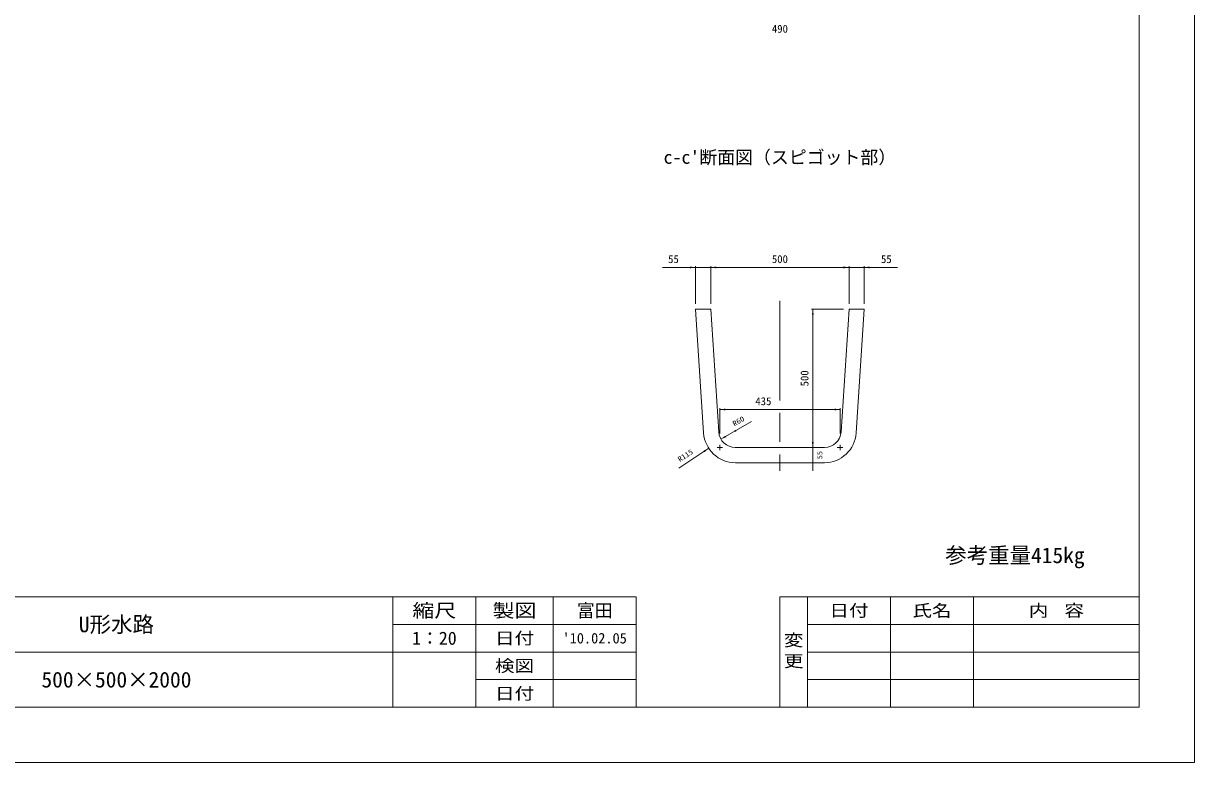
# Model space of a CAD drawing. Units: millimetres at full size. Extents: x 269 to 8669, y 200 to 6140.
# Drawn here: x 4433 to 8669, y 200 to 2874 of the extents above; entities that cross this region are included whole.
import ezdxf
from ezdxf.enums import TextEntityAlignment as Align

# ---------------------------------------------------------------- set-up
doc = ezdxf.new("R2010")
doc.units = ezdxf.units.MM
doc.header["$LTSCALE"] = 30
doc.linetypes.add('CHAIN', pattern=[18.5, 12, -1.5, 3.5, -1.5])
for name, color, linetype, lineweight in [('DEFPOINTS_4', 1, 'Continuous', 13), ('センター', 4, 'CHAIN', 15), ('全体文字', 7, 'Continuous', 13), ('図', 7, 'Continuous', 13), ('外枠', 7, 'Continuous', 13), ('寸法', 7, 'Continuous', 15)]:
    doc.layers.add(name, color=color, linetype=linetype, lineweight=lineweight)
doc.styles.add('HG正楷書体-PRO', font='')
doc.styles.add('ＭＳ ゴシック', font='')
doc.styles.get('HG正楷書体-PRO').set_extended_font_data('HG正楷書体-PRO')
doc.styles.get('ＭＳ ゴシック').set_extended_font_data('MS Gothic')

# ---------------------------------------------------------------- blocks, each defined once
blk = doc.blocks.new('filled_arrow')
at = {"color": 0, "linetype": 'Continuous', "lineweight": -2}
blk.add_solid([(7.5, 1.25), (0, 0), (7.5, -1.25)], dxfattribs=at)

msp = doc.modelspace()

# ---------------------------------------------------------------- linework, layer by layer
at = {"layer": 'DEFPOINTS_4'}
msp.add_lwpolyline([(269.38, 200.29), (8669.38, 200.29), (8669.38, 6140.29), (269.38, 6140.29)], close=True, dxfattribs=at)
at = {"layer": 'センター'}
for p, q in [((7169.38, 1870.29), (7169.38, 1255.29)), ((6961.88, 1340.29), (6941.88, 1340.29)), ((6951.88, 1350.29), (6951.88, 1330.29)), ((7376.88, 1340.29), (7396.88, 1340.29)), ((7386.88, 1350.29), (7386.88, 1330.29))]:
    msp.add_line(p, q, dxfattribs=at)
at = {"layer": '全体文字'}
for points in [[(3769.38, 600.29), (5769.38, 600.29), (5769.38, 800.29), (3769.38, 800.29)], [(5769.38, 800.29), (6069.38, 800.29), (6069.38, 700.29), (5769.38, 700.29)], [(6649.38, 700.29), (6349.38, 700.29), (6349.38, 800.29), (6649.38, 800.29)], [(7269.38, 400.29), (7169.38, 400.29), (7169.38, 800.29), (7269.38, 800.29)], [(7569.38, 700.29), (7269.38, 700.29), (7269.38, 800.29), (7569.38, 800.29)], [(7869.38, 700.29), (7569.38, 700.29), (7569.38, 800.29), (7869.38, 800.29)], [(7869.38, 700.29), (8469.38, 700.29), (8469.38, 800.29), (7869.38, 800.29)], [(5769.38, 600.29), (6069.38, 600.29), (6069.38, 700.29), (5769.38, 700.29)], [(6649.38, 600.29), (6349.38, 600.29), (6349.38, 700.29), (6649.38, 700.29)], [(7569.38, 600.29), (7269.38, 600.29), (7269.38, 700.29), (7569.38, 700.29)], [(7869.38, 600.29), (7569.38, 600.29), (7569.38, 700.29), (7869.38, 700.29)], [(7869.38, 600.29), (8469.38, 600.29), (8469.38, 700.29), (7869.38, 700.29)], [(3769.38, 400.29), (5769.38, 400.29), (5769.38, 600.29), (3769.38, 600.29)], [(6649.38, 500.29), (6349.38, 500.29), (6349.38, 600.29), (6649.38, 600.29)], [(7569.38, 500.29), (7269.38, 500.29), (7269.38, 600.29), (7569.38, 600.29)], [(7869.38, 500.29), (7569.38, 500.29), (7569.38, 600.29), (7869.38, 600.29)], [(7869.38, 500.29), (8469.38, 500.29), (8469.38, 600.29), (7869.38, 600.29)], [(6649.38, 400.29), (6349.38, 400.29), (6349.38, 500.29), (6649.38, 500.29)], [(7569.38, 400.29), (7269.38, 400.29), (7269.38, 500.29), (7569.38, 500.29)], [(7869.38, 400.29), (7569.38, 400.29), (7569.38, 500.29), (7869.38, 500.29)], [(7869.38, 400.29), (8469.38, 400.29), (8469.38, 500.29), (7869.38, 500.29)]]:
    msp.add_lwpolyline(points, close=True, dxfattribs=at)
at = {"layer": '図'}
for p, q in [((6919.38, 1840.29), (6864.38, 1840.29)), ((6864.38, 1840.29), (6893.47, 1392.83)), ((6948.23, 1396.4), (6919.38, 1840.29)), ((7390.53, 1396.4), (7419.38, 1840.29)), ((7419.38, 1840.29), (7474.38, 1840.29)), ((7474.38, 1840.29), (7445.3, 1392.83)), ((7169.38, 1340.29), (7008.11, 1340.29)), ((7169.38, 1340.29), (7330.66, 1340.29)), ((7169.38, 1285.29), (7008.22, 1285.29)), ((7169.38, 1285.29), (7330.54, 1285.29))]:
    msp.add_line(p, q, dxfattribs=at)
for centre, radius, start, end in [((7008.22, 1400.29), 115, 183.71899, 270), ((7008.11, 1400.29), 60, 183.71899, 270), ((7330.54, 1400.29), 115, 270, 356.28101), ((7330.66, 1400.29), 60, 270, 356.28101)]:
    msp.add_arc(centre, radius, start, end, dxfattribs=at)
at = {"layer": '外枠'}
for points in [[(669.38, 400.29), (8469.38, 400.29), (8469.38, 5940.29), (669.38, 5940.29)], [(6349.38, 800.29), (6069.38, 800.29), (6069.38, 700.29), (6349.38, 700.29)], [(6349.38, 700.29), (6069.38, 700.29), (6069.38, 600.29), (6349.38, 600.29)], [(6349.38, 600.29), (6069.38, 600.29), (6069.38, 500.29), (6349.38, 500.29)], [(6349.38, 500.29), (6069.38, 500.29), (6069.38, 400.29), (6349.38, 400.29)]]:
    msp.add_lwpolyline(points, close=True, dxfattribs=at)
at = {"layer": '寸法'}
for p, q in [((6959.38, 1991.67), (6744.38, 1991.67)), ((6864.38, 1860.29), (6864.38, 1996.67)), ((6919.38, 1860.29), (6919.38, 1996.67)), ((6919.38, 1860.29), (6919.38, 1996.67)), ((6919.38, 1991.67), (7419.38, 1991.67)), ((7379.38, 1991.67), (7594.38, 1991.67)), ((7419.38, 1860.29), (7419.38, 1996.67)), ((7419.38, 1860.29), (7419.38, 1996.67)), ((7474.38, 1860.29), (7474.38, 1996.67)), ((7399.38, 1840.29), (7283.43, 1840.29)), ((7288.43, 1840.29), (7288.43, 1340.29)), ((6951.88, 1390.29), (6951.88, 1482.54)), ((6951.88, 1477.54), (7386.88, 1477.54)), ((7386.88, 1390.29), (7386.88, 1482.54)), ((7066.56, 1433.82), (6956.07, 1370.43)), ((7005.72, 1400.29), (7010.72, 1400.29)), ((7008.22, 1397.79), (7008.22, 1402.79)), ((7288.43, 1370.29), (7288.43, 1255.29)), ((6803.42, 1265.82), (6912.09, 1337.17)), ((7189.38, 1340.29), (7293.43, 1340.29)), ((7244.38, 1340.29), (7293.43, 1340.29)), ((7244.38, 1285.29), (7293.43, 1285.29))]:
    msp.add_line(p, q, dxfattribs=at)

# ---------------------------------------------------------------- block references
for p, xscale, yscale, rotation in [((6864.38, 1991.67), 2.67, 2.67, 180), ((7419.38, 1991.67), 2.67, 2.67, 180), ((7419.38, 1991.67), 2.67, 2.67, 180), ((7288.43, 1840.29), 2.67, 2.67, 270), ((7386.88, 1477.54), 2.67, 2.67, 180), ((6956.07, 1370.43), 2.67, 2.67, 29.8), ((7288.43, 1340.29), 2.67, 2.67, 90), ((6912.09, 1337.17), 2.67, 2.67, 213.3), ((7288.43, 1340.29), 2, 2, 90), ((7288.43, 1285.29), 2, 2, 270)]:
    msp.add_blockref('filled_arrow', p, dxfattribs=dict(at, xscale=xscale, yscale=yscale, rotation=rotation))
at = {"layer": '寸法', "xscale": 2.67, "yscale": 2.67}
for p in [(6919.38, 1991.67), (6919.38, 1991.67), (7474.38, 1991.67), (6951.88, 1477.54)]:
    msp.add_blockref('filled_arrow', p, dxfattribs=at)

# ---------------------------------------------------------------- texts
at = {"layer": '全体文字', "style": 'ＭＳ ゴシック'}
for s, height, p in [('富田', 47.47, (6499.38, 750.29)), ('U形水路', 56.96, (4769.38, 700.29)), ('1：20', 47.47, (5919.38, 650.29)), ("'10.02.05", 37.98, (6499.38, 650.29)), ('500×500×2000', 56.96, (4769.38, 500.29))]:
    msp.add_text(s, height=height, dxfattribs=at).set_placement(p, align=Align.MIDDLE_CENTER)
at = {"layer": '全体文字', "style": 'HG正楷書体-PRO', "width": 1.2}
for s, p in [('日付', (7419.38, 750.29)), ('氏名', (7719.38, 750.29)), ('内   容', (8169.38, 750.29)), ('日付', (6209.38, 650.29)), ('検図', (6209.38, 550.29)), ('日付', (6209.38, 450.29))]:
    msp.add_text(s, height=43.26, dxfattribs=at).set_placement(p, align=Align.MIDDLE_CENTER)
for s, p in [('変', (7183.76, 608.54)), ('更', (7183.76, 533.04))]:
    msp.add_text(s, height=43.26, dxfattribs=at).set_placement(p, align=Align.BOTTOM_LEFT)
at = {"layer": '外枠', "style": 'HG正楷書体-PRO', "width": 1.2}
for s, p in [('縮尺', (5919.38, 750.29)), ('製図', (6209.38, 750.29))]:
    msp.add_text(s, height=48.45, dxfattribs=at).set_placement(p, align=Align.MIDDLE_CENTER)
at = {"layer": '寸法', "style": 'ＭＳ ゴシック'}
for s, height, p in [('490', 28.48, (7169.38, 2854.96)), ("c-c'断面図（スピゴット部）", 47.47, (7169.38, 2390.29)), ('55', 28.48, (6784.38, 2021.67)), ('500', 28.48, (7169.38, 2021.67)), ('55', 28.48, (7554.38, 2021.67)), ('435', 28.48, (7109.59, 1507.54)), ('参考重量415kg', 56.96, (8019.38, 950.29))]:
    msp.add_text(s, height=height, dxfattribs=at).set_placement(p, align=Align.MIDDLE_CENTER)
for s, height, rotation, p in [('500', 28.48, 90, (7258.43, 1590.29)), ('R60', 18.99, 29.844, (7019.43, 1435.6)), ('R115', 18.99, 33.288, (6827.32, 1311.42)), ('55', 18.99, 90, (7313.43, 1312.79))]:
    msp.add_text(s, height=height, rotation=rotation, dxfattribs=at).set_placement(p, align=Align.MIDDLE_CENTER)

doc.saveas('drawing.dxf')
